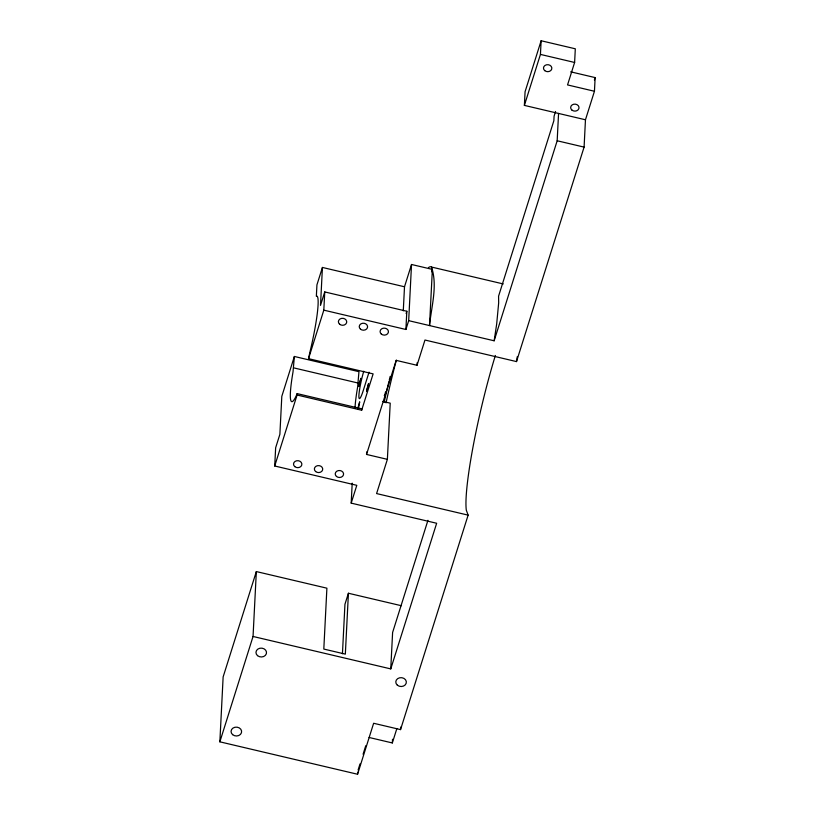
<?xml version="1.0" encoding="UTF-8"?>
<svg xmlns="http://www.w3.org/2000/svg" width="815" height="815" viewBox="0 0 815 815"><rect width="100%" height="100%" fill="white"/><g stroke="black" fill="none" stroke-linecap="round" stroke-linejoin="round"><path stroke-width="1.22" d="M495.367 355.472A108.568 12.633 -76.7 0 0 466.312 510.19L468.126 515.131L400.542 729.608L373.637 723.272L357.571 774.25L219.856 741.823L223.137 676.908L256.338 571.57L326.897 588.186L323.81 649.066L345.336 654.129L348.423 593.249L401.296 605.698M219.856 741.823L253.047 636.474L256.338 571.57M253.047 636.474L390.762 668.901L436.657 523.261L351.194 503.13L356.797 485.322L274.716 465.997L275.643 447.781L279.881 434.303L281.807 396.345L294.368 356.471L358.957 371.681L357.612 387.125A54.289 6.316 -76.7 0 0 355.024 407.775M297.149 393.614L297.078 395.02L361.666 410.23L361.738 408.824L297.149 393.614L296.039 396.273A54.289 6.316 -76.7 0 1 293.023 371.915L294.368 356.471M361.666 410.23L373.127 373.881L308.528 358.671L309.843 352.467A54.289 6.316 -76.7 0 0 316.923 296.028L316.352 296.283L316.933 284.863L322.424 267.452L404.505 286.778L403.282 310.821M322.424 267.452L320.499 305.411L324.747 291.933L406.828 311.259L405.901 329.484L323.82 310.148L324.747 291.933M342.443 653.752L344.949 604.282L348.423 593.249M351.194 503.13L352.202 483.152M468.126 515.131L376.591 493.574L387.38 459.344L366.536 454.434L366.658 451.938M357.571 774.25L357.673 772.223M387.38 459.344L390.222 403.17L382.867 401.438M390.762 668.901L392.606 632.46L427.946 520.327M405.901 329.484L408.682 320.662L411.524 264.488L432.378 269.388L429.525 325.572C431.39 306.399 437.808 285.81 431.512 267.045A125.276 14.568 -76.7 0 0 428.415 267.697M369.083 737.473L392.331 742.944L392.514 739.246M366.536 454.434L396.172 360.373L417.015 365.283L417.137 362.777M400.542 729.608L400.674 727.082M585.465 119.774L524.381 105.39L525.074 91.728L541.129 40.75L575.309 48.798L574.616 62.46L567.546 84.923L594.451 91.26L585.465 119.774L584.09 147.108L516.506 361.585L424.972 340.028L417.015 365.283M524.381 105.39L540.437 54.411L541.129 40.75M408.682 320.662L494.145 340.792L557.175 140.771L558.56 113.438M594.451 91.26L595.144 77.588L570.683 71.832M357.714 408.661L359.69 401.815L358.376 408.845M494.145 340.792L496.681 324.003L498.668 302.885L498.576 296.161L553.854 120.722L554.088 116.168L555.555 111.482M516.506 361.585L517.24 356.746M385.556 391.913L385.006 393.9M274.716 465.997L297.078 395.02M308.528 358.671L323.82 310.148M369.042 372.18L363.327 390.314A19.489 2.272 -76.7 0 1 358.885 396.07A19.489 2.272 -76.7 0 1 363.755 371.202M404.505 286.778L411.524 264.488M406.125 313.51L406.828 311.259M431.614 271.803L432.378 269.388M358.111 770.002L360.016 763.93M363.082 754.221L365.752 745.725M594.38 80.023L595.144 77.588M392.331 742.944L396.824 728.692M384.731 394.694L384.293 395.611M540.437 54.411L574.616 62.46M557.175 140.771L584.09 147.108M431.512 267.045L503.252 283.936M293.787 367.891L358.386 383.111M384.201 402.172A125.276 14.568 -76.7 0 1 388.989 381.288M389.285 380.075A125.276 14.568 -76.7 0 1 390.171 376.428M386.065 402.865A108.568 12.633 -76.7 0 1 396.345 360.159M358.926 385.006L358.946 386.402L360.892 378.292L358.926 385.006M366.628 390.161L366.648 391.557L368.604 383.447L366.628 390.161M381.328 334.069A4.177 3.494 2.9 0 0 388.307 332.571A4.177 3.494 2.9 0 0 383.172 328.231A4.177 3.494 2.9 0 0 381.328 334.069M360.474 329.158A4.177 3.494 2.9 0 0 367.453 327.661A4.177 3.494 2.9 0 0 362.318 323.321A4.177 3.494 2.9 0 0 360.474 329.158M571.906 110.066A4.177 3.494 2.9 0 0 578.884 108.578A4.177 3.494 2.9 0 0 573.74 104.228A4.177 3.494 2.9 0 0 571.906 110.066M544.726 70.62A4.177 3.494 2.9 0 0 551.704 69.132A4.177 3.494 2.9 0 0 546.57 64.782A4.177 3.494 2.9 0 0 544.726 70.62M294.755 466.608A4.177 3.494 2.9 0 0 301.733 465.121A4.177 3.494 2.9 0 0 296.599 460.781A4.177 3.494 2.9 0 0 294.755 466.608M336.473 476.439A4.177 3.494 2.9 0 0 343.451 474.941A4.177 3.494 2.9 0 0 338.317 470.601A4.177 3.494 2.9 0 0 336.473 476.439M315.619 471.528A4.177 3.494 2.9 0 0 322.587 470.031A4.177 3.494 2.9 0 0 317.453 465.691A4.177 3.494 2.9 0 0 315.619 471.528M339.621 324.238A4.177 3.494 2.9 0 0 346.589 322.75A4.177 3.494 2.9 0 0 341.454 318.41A4.177 3.494 2.9 0 0 339.621 324.238M397.343 685.17A5.287 4.432 2.9 0 0 406.186 683.286A5.287 4.432 2.9 0 0 399.676 677.785A5.287 4.432 2.9 0 0 397.343 685.17M232.621 734.651A5.287 4.432 2.9 0 0 241.454 732.756A5.287 4.432 2.9 0 0 234.954 727.255A5.287 4.432 2.9 0 0 232.621 734.651M257.52 655.637A5.287 4.432 2.9 0 0 266.352 653.752A5.287 4.432 2.9 0 0 259.842 648.251A5.287 4.432 2.9 0 0 257.52 655.637"/></g></svg>
